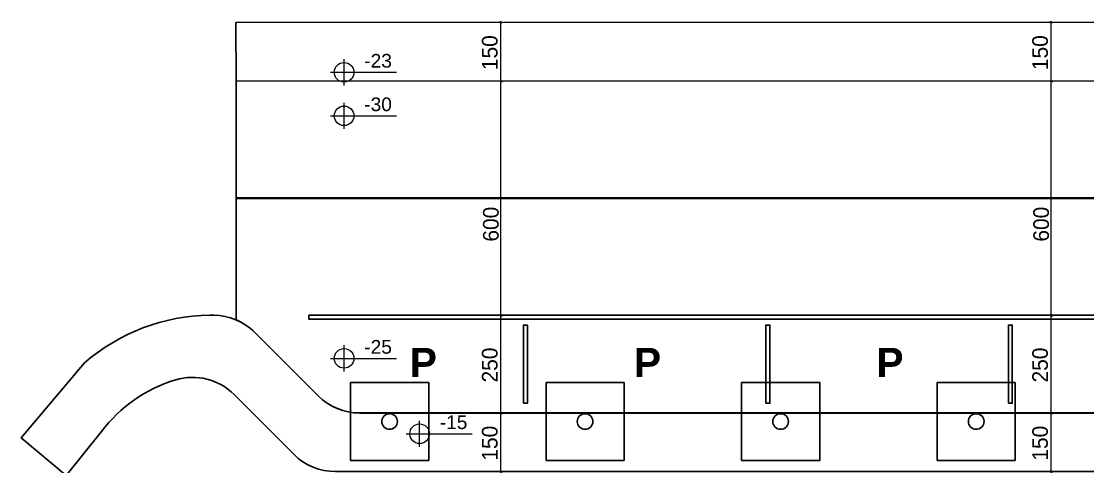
# Model space of a CAD drawing. Header units: millimetres. Extents: x -5491 to 122470, y -101890 to 30952.
# Drawn here: x -5491 to 21777, y 2229 to 13629 of the extents above; entities that cross this region are included whole.
import ezdxf

# ---------------------------------------------------------------- set-up
doc = ezdxf.new("R2010")
doc.units = ezdxf.units.MM
doc.header["$MEASUREMENT"] = 0
doc.header["$XCLIPFRAME"] = 0
doc.layers.add('A - Dimensionimi', color=7, linetype='Continuous')
doc.layers.add('Site & Landscape - Terrain', color=7, linetype='Continuous')
for name, color, linetype, lineweight, true_color in [('A - Dimensionimi_Pen_No__156', 7, 'Continuous', 20, 0x54689e), ('A - Dimensionimi_Pen_No__176', 7, 'Continuous', 15, 0x93a0c6), ('Annotation - Text_Pen_No__108', 7, 'Continuous', 13, 0xfd8379), ('Annotation - Text_Pen_No__62', 7, 'Continuous', 20, 0xaaaaaa), ('Drawing & Figure_Pen_No__108', 7, 'Continuous', 13, 0xfd8379)]:
    doc.layers.add(name, color=color, linetype=linetype, lineweight=lineweight, true_color=true_color)
for name, color, linetype, lineweight in [('A - Sanitaria_Pen_No__42', 8, 'Continuous', 25), ('Drawing & Figure_Pen_No__42', 8, 'Continuous', 25), ('Site & Landscape - Terrain_Pen_No__42', 8, 'Continuous', 25)]:
    doc.layers.add(name, color=color, linetype=linetype, lineweight=lineweight)
doc.styles.add('GENERATED_STYLE_1', font='')
doc.styles.add('GENERATED_STYLE_2', font='')
doc.styles.add('GENERATED_STYLE_3', font='')
doc.styles.get('GENERATED_STYLE_1').set_extended_font_data('Arial')
doc.styles.get('GENERATED_STYLE_2').set_extended_font_data('Arial', bold=True)
doc.styles.get('GENERATED_STYLE_3').set_extended_font_data('Century Gothic')
doc.dimstyles.new('GENERATED_STYLE__1', dxfattribs={"dimtxt": 400, "dimasz": 47.5, "dimexe": 0.18, "dimexo": 0.0625, "dimgap": 0, "dimtad": 1, "dimdec": 0, "dimlfac": 0.1, "dimzin": 0, "dimdsep": 46, "dimtxsty": 'GENERATED_STYLE_3', "dimblk": 'ARROWHEAD_2', "dimblk1": 'ARROWHEAD_2', "dimblk2": 'ARROWHEAD_2', "dimcen": 0.09, "dimse1": 1, "dimse2": 1, "dimclrd": 256, "dimclre": 256, "dimclrt": 256, "dimadec": 0, "dimazin": 0, "dimtfac": 1, "dimtdec": 4, "dimtmove": 0, "dimatfit": 3, "dimfxl": 1, "dimtolj": 1, "dimtzin": 0, "dimarcsym": 0})
doc.dimstyles.new('GENERATED_STYLE__2', dxfattribs={"dimtxt": 400, "dimasz": 47.5, "dimexe": 0.18, "dimexo": 0.0625, "dimgap": 0, "dimtad": 1, "dimdec": 0, "dimlfac": 0.1, "dimzin": 0, "dimdsep": 46, "dimtxsty": 'GENERATED_STYLE_3', "dimblk": 'ARROWHEAD_2', "dimblk1": 'ARROWHEAD_2', "dimblk2": 'ARROWHEAD_2', "dimcen": 0.09, "dimse1": 1, "dimse2": 1, "dimclrd": 256, "dimclre": 256, "dimclrt": 256, "dimadec": 0, "dimazin": 0, "dimtfac": 1, "dimtdec": 4, "dimtmove": 2, "dimatfit": 3, "dimfxl": 1, "dimtolj": 1, "dimtzin": 0, "dimarcsym": 0})
picture_1 = doc.add_image_def('image1.png', size_in_pixel=(905, 1019))

# ---------------------------------------------------------------- blocks, each defined once
blk = doc.blocks.new('Slab_3', base_point=(59074, 12104))
at = {"layer": 'Site & Landscape - Terrain_Pen_No__42', "color": 8, "linetype": 'Continuous', "lineweight": 25, "flags": 128}
blk.add_lwpolyline([(59074, 12104), (0, 12098), (0, 5988, -0.097), (478, 5667), (2103, 4042, 0.198912), (3164, 3603), (48979, 3603, 0.198912), (50039, 4042), (51661, 5664, -0.198816), (52721, 6103), (59074, 6105)], format="xyb", close=True, dxfattribs=at)
blk = doc.blocks.new('Slab_4', base_point=(59074, 6104))
at = {"layer": 'Site & Landscape - Terrain_Pen_No__42', "color": 8, "linetype": 'Continuous', "lineweight": 25, "flags": 128}
blk.add_lwpolyline([(59074, 6104), (52721, 6103, 0.198851), (51661, 5663), (50039, 4042, -0.198912), (48979, 3603), (3164, 3603, -0.198912), (2103, 4042), (478, 5667, 0.197577), (-575, 6106), (-672, 6106, 0.177982), (-3872, 4887), (-5491, 2967), (-4347, 2002), (-3440, 3129, -0.160167), (-1544, 4452, -0.275923), (-52, 4076), (1482, 2542, 0.198912), (2542, 2103), (49600, 2103, 0.198912), (50661, 2542), (52283, 4164, -0.198886), (53344, 4604), (59074, 4604)], format="xyb", close=True, dxfattribs=at)
blk = doc.blocks.new('Slab_70', base_point=(59074, 13604))
at = {"layer": 'Site & Landscape - Terrain_Pen_No__42', "color": 8, "linetype": 'Continuous', "lineweight": 25, "flags": 128}
blk.add_lwpolyline([(59074, 13604), (-1, 13598), (0, 12098), (59074, 12104)], close=True, dxfattribs=at)
blk = doc.blocks.new('Slab_75', base_point=(19750, 3853))
at = {"layer": 'Site & Landscape - Terrain_Pen_No__42', "color": 8, "linetype": 'Continuous', "lineweight": 25, "flags": 128}
blk.add_lwpolyline([(19750, 3853), (19850, 3853), (19850, 5853), (19750, 5853)], close=True, dxfattribs=at)
blk = doc.blocks.new('Slab_76', base_point=(13550, 3853))
at = {"layer": 'Site & Landscape - Terrain_Pen_No__42', "color": 8, "linetype": 'Continuous', "lineweight": 25, "flags": 128}
blk.add_lwpolyline([(13550, 3853), (13650, 3853), (13650, 5853), (13550, 5853)], close=True, dxfattribs=at)
blk = doc.blocks.new('Slab_77', base_point=(7350, 3853))
at = {"layer": 'Site & Landscape - Terrain_Pen_No__42', "color": 8, "linetype": 'Continuous', "lineweight": 25, "flags": 128}
blk.add_lwpolyline([(7350, 3853), (7450, 3853), (7450, 5853), (7350, 5853)], close=True, dxfattribs=at)
blk = doc.blocks.new('Slab_78', base_point=(59074, 9095))
at = {"layer": 'Site & Landscape - Terrain_Pen_No__42', "color": 8, "linetype": 'Continuous', "lineweight": 25, "flags": 128}
blk.add_lwpolyline([(59074, 9095), (59074, 9115), (0, 9115), (0, 9095)], close=True, dxfattribs=at)
blk = doc.blocks.new('Slab_79', base_point=(50934, 6004))
at = {"layer": 'Site & Landscape - Terrain_Pen_No__42', "color": 8, "linetype": 'Continuous', "lineweight": 25, "flags": 128}
blk.add_lwpolyline([(50934, 6004), (50934, 6104), (1865, 6104), (1865, 6004)], close=True, dxfattribs=at)
blk = doc.blocks.new('Deciduous Trees 25')
at = {"layer": 'A - Sanitaria_Pen_No__42', "color": 8, "linetype": 'Continuous', "lineweight": 25}
image = blk.add_image(picture_1, insert=(-1000, -1000), size_in_units=(2000, 2000), dxfattribs=at)
image.set_boundary_path([(-0.5, -0.5), (904.5, 1018.5)])
blk = doc.blocks.new('*D319')
at = {"layer": 'A - Dimensionimi_Pen_No__176', "color": 253, "linetype": 'Continuous', "lineweight": 15, "true_color": 0x93a0c6}
for p, q in [((6820, 3603), (6727, 3603)), ((6742, 3621), (6805, 3585)), ((6773, 2103), (6773, 3603)), ((6820, 2103), (6727, 2103)), ((6742, 2121), (6805, 2085)), ((6773, 0), (6773, 2103))]:
    blk.add_line(p, q, dxfattribs=at)
at = {"layer": 'A - Dimensionimi_Pen_No__156', "color": 165, "lineweight": 20, "true_color": 0x54689e, "insert": (6693, 2384), "char_height": 400, "attachment_point": 7, "rotation": 90, "style": 'GENERATED_STYLE_3'}
blk.add_mtext('\\A1;{\\pql;\\fCentury Gothic|b0|i0|c0|p34;150}', dxfattribs=at)
blk = doc.blocks.new('ARROWHEAD_2')
at = {"color": 0, "linetype": 'Continuous', "lineweight": 0}
for p, q in [((0, 0), (-1, 0)), ((-0.38, -0.66), (0.38, 0.66))]:
    blk.add_line(p, q, dxfattribs=at)
blk = doc.blocks.new('*D320')
at = {"layer": 'A - Dimensionimi_Pen_No__176', "color": 253, "linetype": 'Continuous', "lineweight": 15, "true_color": 0x93a0c6}
for p, q in [((6820, 6104), (6727, 6104)), ((6742, 6122), (6805, 6086)), ((6773, 3603), (6773, 6104)), ((6820, 3603), (6727, 3603)), ((6742, 3621), (6805, 3585))]:
    blk.add_line(p, q, dxfattribs=at)
at = {"layer": 'A - Dimensionimi_Pen_No__156', "color": 165, "lineweight": 20, "true_color": 0x54689e, "insert": (6693, 4385), "char_height": 400, "attachment_point": 7, "rotation": 90, "style": 'GENERATED_STYLE_3'}
blk.add_mtext('\\A1;{\\pql;\\fCentury Gothic|b0|i0|c0|p34;250}', dxfattribs=at)
blk = doc.blocks.new('*D321')
at = {"layer": 'A - Dimensionimi_Pen_No__176', "color": 253, "linetype": 'Continuous', "lineweight": 15, "true_color": 0x93a0c6}
for p, q in [((6820, 12099), (6727, 12099)), ((6742, 12117), (6805, 12080)), ((6773, 6104), (6773, 12099)), ((6820, 6104), (6727, 6104)), ((6742, 6122), (6805, 6086))]:
    blk.add_line(p, q, dxfattribs=at)
at = {"layer": 'A - Dimensionimi_Pen_No__156', "color": 165, "lineweight": 20, "true_color": 0x54689e, "insert": (6721, 7990), "char_height": 400, "attachment_point": 7, "rotation": 90, "style": 'GENERATED_STYLE_3'}
blk.add_mtext('\\A1;{\\pql;\\fCentury Gothic|b0|i0|c0|p34;600}', dxfattribs=at)
blk = doc.blocks.new('*D322')
at = {"layer": 'A - Dimensionimi_Pen_No__176', "color": 253, "linetype": 'Continuous', "lineweight": 15, "true_color": 0x93a0c6}
for p, q in [((6820, 13599), (6727, 13599)), ((6805, 13580), (6742, 13617)), ((6773, 13599), (6773, 13629)), ((6773, 12099), (6773, 13599)), ((6820, 12099), (6727, 12099)), ((6742, 12117), (6805, 12080))]:
    blk.add_line(p, q, dxfattribs=at)
at = {"layer": 'A - Dimensionimi_Pen_No__156', "color": 165, "lineweight": 20, "true_color": 0x54689e, "insert": (6693, 12380), "char_height": 400, "attachment_point": 7, "rotation": 90, "style": 'GENERATED_STYLE_3'}
blk.add_mtext('\\A1;{\\pql;\\fCentury Gothic|b0|i0|c0|p34;150}', dxfattribs=at)
blk = doc.blocks.new('*D324')
at = {"layer": 'A - Dimensionimi_Pen_No__176', "color": 253, "linetype": 'Continuous', "lineweight": 15, "true_color": 0x93a0c6}
for p, q in [((20892, 3603), (20798, 3603)), ((20813, 3621), (20876, 3585)), ((20845, 2103), (20845, 3603)), ((20892, 2103), (20798, 2103)), ((20813, 2121), (20876, 2085)), ((20845, 0), (20845, 2103))]:
    blk.add_line(p, q, dxfattribs=at)
at = {"layer": 'A - Dimensionimi_Pen_No__156', "color": 165, "lineweight": 20, "true_color": 0x54689e, "insert": (20765, 2384), "char_height": 400, "attachment_point": 7, "rotation": 90, "style": 'GENERATED_STYLE_3'}
blk.add_mtext('\\A1;{\\pql;\\fCentury Gothic|b0|i0|c0|p34;150}', dxfattribs=at)
blk = doc.blocks.new('*D325')
at = {"layer": 'A - Dimensionimi_Pen_No__176', "color": 253, "linetype": 'Continuous', "lineweight": 15, "true_color": 0x93a0c6}
for p, q in [((20892, 6104), (20798, 6104)), ((20813, 6122), (20876, 6086)), ((20845, 3603), (20845, 6104)), ((20892, 3603), (20798, 3603)), ((20813, 3621), (20876, 3585))]:
    blk.add_line(p, q, dxfattribs=at)
at = {"layer": 'A - Dimensionimi_Pen_No__156', "color": 165, "lineweight": 20, "true_color": 0x54689e, "insert": (20765, 4385), "char_height": 400, "attachment_point": 7, "rotation": 90, "style": 'GENERATED_STYLE_3'}
blk.add_mtext('\\A1;{\\pql;\\fCentury Gothic|b0|i0|c0|p34;250}', dxfattribs=at)
blk = doc.blocks.new('*D326')
at = {"layer": 'A - Dimensionimi_Pen_No__176', "color": 253, "linetype": 'Continuous', "lineweight": 15, "true_color": 0x93a0c6}
for p, q in [((20892, 12099), (20798, 12099)), ((20813, 12117), (20876, 12080)), ((20845, 6104), (20845, 12099)), ((20892, 6104), (20798, 6104)), ((20813, 6122), (20876, 6086))]:
    blk.add_line(p, q, dxfattribs=at)
at = {"layer": 'A - Dimensionimi_Pen_No__156', "color": 165, "lineweight": 20, "true_color": 0x54689e, "insert": (20792, 7990), "char_height": 400, "attachment_point": 7, "rotation": 90, "style": 'GENERATED_STYLE_3'}
blk.add_mtext('\\A1;{\\pql;\\fCentury Gothic|b0|i0|c0|p34;600}', dxfattribs=at)
blk = doc.blocks.new('*D327')
at = {"layer": 'A - Dimensionimi_Pen_No__176', "color": 253, "linetype": 'Continuous', "lineweight": 15, "true_color": 0x93a0c6}
for p, q in [((20892, 13599), (20798, 13599)), ((20876, 13580), (20813, 13617)), ((20845, 13599), (20845, 13629)), ((20845, 12099), (20845, 13599)), ((20892, 12099), (20798, 12099)), ((20813, 12117), (20876, 12080))]:
    blk.add_line(p, q, dxfattribs=at)
at = {"layer": 'A - Dimensionimi_Pen_No__156', "color": 165, "lineweight": 20, "true_color": 0x54689e, "insert": (20765, 12380), "char_height": 400, "attachment_point": 7, "rotation": 90, "style": 'GENERATED_STYLE_3'}
blk.add_mtext('\\A1;{\\pql;\\fCentury Gothic|b0|i0|c0|p34;150}', dxfattribs=at)
blk = doc.blocks.new('*D329')
at = {"layer": 'A - Dimensionimi_Pen_No__176', "color": 253, "linetype": 'Continuous', "lineweight": 15, "true_color": 0x93a0c6}
for p, q in [((40732, 3603), (40638, 3603)), ((40654, 3621), (40717, 3585)), ((40685, 2103), (40685, 3603)), ((40732, 2103), (40638, 2103)), ((40654, 2121), (40717, 2085)), ((40685, 0), (40685, 2103))]:
    blk.add_line(p, q, dxfattribs=at)
at = {"layer": 'A - Dimensionimi_Pen_No__156', "color": 165, "lineweight": 20, "true_color": 0x54689e, "insert": (40605, 2384), "char_height": 400, "attachment_point": 7, "rotation": 90, "style": 'GENERATED_STYLE_3'}
blk.add_mtext('\\A1;{\\pql;\\fCentury Gothic|b0|i0|c0|p34;150}', dxfattribs=at)
blk = doc.blocks.new('*D330')
at = {"layer": 'A - Dimensionimi_Pen_No__176', "color": 253, "linetype": 'Continuous', "lineweight": 15, "true_color": 0x93a0c6}
for p, q in [((40732, 6104), (40638, 6104)), ((40654, 6122), (40717, 6086)), ((40685, 3603), (40685, 6104)), ((40732, 3603), (40638, 3603)), ((40654, 3621), (40717, 3585))]:
    blk.add_line(p, q, dxfattribs=at)
at = {"layer": 'A - Dimensionimi_Pen_No__156', "color": 165, "lineweight": 20, "true_color": 0x54689e, "insert": (40605, 4385), "char_height": 400, "attachment_point": 7, "rotation": 90, "style": 'GENERATED_STYLE_3'}
blk.add_mtext('\\A1;{\\pql;\\fCentury Gothic|b0|i0|c0|p34;250}', dxfattribs=at)
blk = doc.blocks.new('*D331')
at = {"layer": 'A - Dimensionimi_Pen_No__176', "color": 253, "linetype": 'Continuous', "lineweight": 15, "true_color": 0x93a0c6}
for p, q in [((40732, 12099), (40638, 12099)), ((40654, 12117), (40717, 12080)), ((40685, 6104), (40685, 12099)), ((40732, 6104), (40638, 6104)), ((40654, 6122), (40717, 6086))]:
    blk.add_line(p, q, dxfattribs=at)
at = {"layer": 'A - Dimensionimi_Pen_No__156', "color": 165, "lineweight": 20, "true_color": 0x54689e, "insert": (40633, 7990), "char_height": 400, "attachment_point": 7, "rotation": 90, "style": 'GENERATED_STYLE_3'}
blk.add_mtext('\\A1;{\\pql;\\fCentury Gothic|b0|i0|c0|p34;600}', dxfattribs=at)
blk = doc.blocks.new('*D332')
at = {"layer": 'A - Dimensionimi_Pen_No__176', "color": 253, "linetype": 'Continuous', "lineweight": 15, "true_color": 0x93a0c6}
for p, q in [((40732, 13599), (40638, 13599)), ((40717, 13580), (40654, 13617)), ((40685, 13599), (40685, 13629)), ((40685, 12099), (40685, 13599)), ((40732, 12099), (40638, 12099)), ((40654, 12117), (40717, 12080))]:
    blk.add_line(p, q, dxfattribs=at)
at = {"layer": 'A - Dimensionimi_Pen_No__156', "color": 165, "lineweight": 20, "true_color": 0x54689e, "insert": (40605, 12380), "char_height": 400, "attachment_point": 7, "rotation": 90, "style": 'GENERATED_STYLE_3'}
blk.add_mtext('\\A1;{\\pql;\\fCentury Gothic|b0|i0|c0|p34;150}', dxfattribs=at)

msp = doc.modelspace()

# ---------------------------------------------------------------- linework, layer by layer
at = {"layer": 'Drawing & Figure_Pen_No__108', "color": 11, "linetype": 'Continuous', "lineweight": 13, "true_color": 0xfd8379}
for points in [[(2763.4, 11989.4), (2763.4, 12659.4)], [(2418.5, 12324.2), (4104.6, 12324.2)], [(2763.4, 10874.8), (2763.4, 11544.8)], [(2418.5, 11209.6), (4104.6, 11209.6)], [(2763.4, 4666.9), (2763.4, 5336.9)], [(2418.5, 5001.7), (4104.6, 5001.7)], [(4693.7, 2736.6), (4693.7, 3406.5)], [(4348.8, 3071.4), (6034.9, 3071.4)]]:
    msp.add_lwpolyline(points, dxfattribs=at)
for centre in [(2763.4, 12324.2), (2763.4, 11209.6), (2763.4, 5001.7), (4693.7, 3071.4)]:
    msp.add_circle(centre, 250.5, dxfattribs=at)
at = {"layer": 'Drawing & Figure_Pen_No__42', "color": 8, "linetype": 'Continuous', "lineweight": 25}
for centre in [(3926.2, 3385.9), (8926.2, 3385.9), (13926.2, 3385.9), (18926.2, 3385.9)]:
    msp.add_circle(centre, 200, dxfattribs=at)

# ---------------------------------------------------------------- block references
at = {"layer": 'A - Sanitaria_Pen_No__42', "color": 8, "linetype": 'Continuous', "lineweight": 25, "zscale": 1000, "rotation": 90}
for p in [(3926.2, 3385.9), (8926.2, 3385.9), (13926.2, 3385.9), (18926.2, 3385.9)]:
    msp.add_blockref('Deciduous Trees 25', p, dxfattribs=at)
at = {"layer": 'Site & Landscape - Terrain', "color": 8, "linetype": 'Continuous', "lineweight": 25}
for name, p in [('Slab_70', (59073.6, 13604.2)), ('Slab_3', (59073.7, 12104.2)), ('Slab_78', (59074, 9094.7)), ('Slab_4', (59074.3, 6104.3)), ('Slab_79', (50934.2, 6004.3)), ('Slab_77', (7350.1, 3852.6)), ('Slab_76', (13550.1, 3852.6)), ('Slab_75', (19750.1, 3852.6))]:
    msp.add_blockref(name, p, dxfattribs=at)

# ---------------------------------------------------------------- texts
at = {"layer": 'Annotation - Text_Pen_No__108', "color": 11, "linetype": 'Continuous', "lineweight": 13, "true_color": 0xfd8379, "char_height": 350, "attachment_point": 2, "style": 'GENERATED_STYLE_1'}
for s, insert in [('\\A1;{\\pqc;\\fArial|b0|i0|c0|p34;-2\\fArial|b0|i0|c0|p34;3}', (3631.6, 12794.2)), ('\\A1;{\\pqc;\\fArial|b0|i0|c0|p34;-\\fArial|b0|i0|c0|p34;30}', (3631.6, 11679.6)), ('\\A1;{\\pqc;\\fArial|b0|i0|c0|p34;-\\fArial|b0|i0|c0|p34;2\\fArial|b0|i0|c0|p34;5}', (3631.6, 5471.7)), ('\\A1;{\\pqc;\\fArial|b0|i0|c0|p34;-1\\fArial|b0|i0|c0|p34;5}', (5562, 3541.4))]:
    msp.add_mtext(s, dxfattribs=dict(at, insert=insert))
at = {"layer": 'Annotation - Text_Pen_No__62', "color": 253, "linetype": 'Continuous', "lineweight": 20, "true_color": 0xaaaaaa, "char_height": 750, "attachment_point": 2, "style": 'GENERATED_STYLE_2'}
for insert in [(4788.3, 5270.5), (10519.6, 5270.5), (16719.6, 5270.5)]:
    msp.add_mtext('\\A1;{\\pqc;\\fArial|b1|i0|c0|p34;P}', dxfattribs=dict(at, insert=insert))

# ---------------------------------------------------------------- dimensions: what is measured, and where the dimension line sits
at = {"layer": 'A - Dimensionimi', "color": 253, "linetype": 'Continuous', "lineweight": 15, "true_color": 0x93a0c6}
for base, p1, p2, picture, middle in [((6773.4, 13598.5), (3454.1, 12098.5), (3266.3, 13598.5), '*D322', (6493.4, 12837.2)), ((20844.7, 13598.5), (3454.1, 12098.5), (3266.3, 13598.5), '*D327', (20564.7, 12837.2)), ((40685.3, 13598.5), (3454.1, 12098.5), (3266.3, 13598.5), '*D332', (40405.3, 12837.2)), ((6773.4, 6104.3), (5409.7, 3602.7), (1865.3, 6104.3), '*D320', (6493.4, 4842.2)), ((20844.7, 6104.3), (5409.7, 3602.7), (1865.3, 6104.3), '*D325', (20564.7, 4842.2)), ((40685.3, 6104.3), (5409.7, 3602.7), (1865.3, 6104.3), '*D330', (40405.3, 4842.2)), ((6773.4, 3602.7), (4887.8, 2102.6), (5409.7, 3602.7), '*D319', (6493.4, 2841.4)), ((20844.7, 3602.7), (4887.8, 2102.6), (5409.7, 3602.7), '*D324', (20564.7, 2841.4)), ((40685.3, 3602.7), (4887.8, 2102.6), (5409.7, 3602.7), '*D329', (40405.3, 2841.4))]:
    dim = msp.add_linear_dim(base=base, p1=p1, p2=p2, angle=90, dimstyle='GENERATED_STYLE__1', dxfattribs=at)
    dim.commit()
    dim.dimension.update_dxf_attribs({"geometry": picture, "text_midpoint": middle, "dimtype": 160, "text_rotation": 90})
for base, picture, middle in [((6773.4, 12098.5), '*D321', (6520.7, 8447)), ((20844.7, 12098.5), '*D326', (20592, 8447)), ((40685.3, 12098.5), '*D331', (40432.6, 8447))]:
    dim = msp.add_linear_dim(base=base, p1=(1865.3, 6104.3), p2=(3454.1, 12098.5), angle=90, text='600', dimstyle='GENERATED_STYLE__2', dxfattribs=at)
    dim.commit()
    dim.dimension.update_dxf_attribs({"geometry": picture, "text_midpoint": middle, "dimtype": 160, "text_rotation": 90})

doc.saveas('drawing.dxf')
